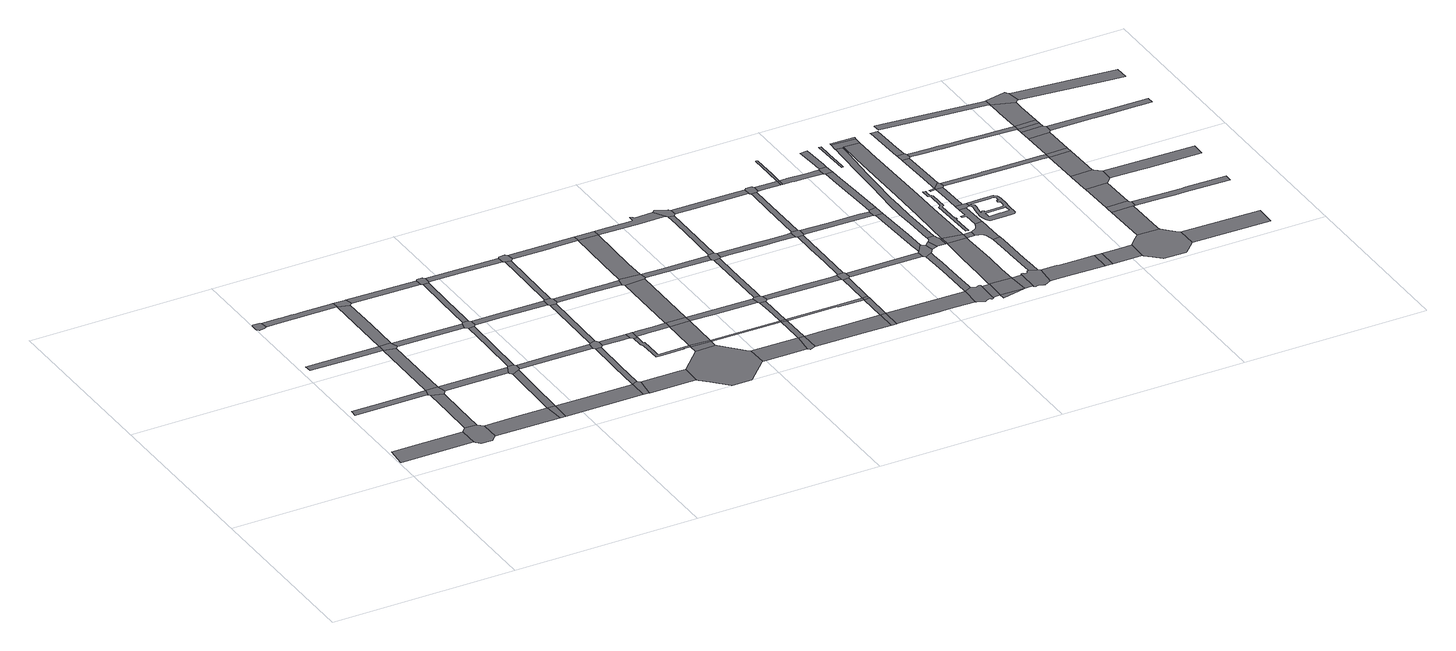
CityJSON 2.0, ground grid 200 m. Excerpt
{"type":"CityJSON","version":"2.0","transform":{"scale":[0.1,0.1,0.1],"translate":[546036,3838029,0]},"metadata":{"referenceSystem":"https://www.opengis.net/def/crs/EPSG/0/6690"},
"CityObjects":{
"road1":{"type":"Road","attributes":{"RoadStructureAttribute.sectionType":"1"},"geometry":[{"type":"MultiSurface","lod":"1","boundaries":[[[0,1,2,3,4,5]]]}]},
"road2":{"type":"Road","attributes":{"RoadStructureAttribute.sectionType":"1"},"geometry":[{"type":"MultiSurface","lod":"1","boundaries":[[[6,7,8,9,10,11]]]}]},
"road3":{"type":"Road","geometry":[{"type":"MultiSurface","lod":"1","boundaries":[[[12,13,14,15,16,17,18,19,20,21,22,23,24]]]}]},
"road4":{"type":"Road","geometry":[{"type":"MultiSurface","lod":"1","boundaries":[[[25,5,4,26,27,28,29,30,31,32]]]}]},
"road5":{"type":"Road","attributes":{"RoadStructureAttribute.sectionType":"1"},"geometry":[{"type":"MultiSurface","lod":"1","boundaries":[[[33,34,35,36,37,38,39]]]}]},
"road6":{"type":"Road","attributes":{"RoadStructureAttribute.sectionType":"1"},"geometry":[{"type":"MultiSurface","lod":"1","boundaries":[[[40,41,42,25,32,43,44]]]}]},
"road7":{"type":"Road","geometry":[{"type":"MultiSurface","lod":"1","boundaries":[[[11,10,40,44,45,46,47]]]}]},
"road8":{"type":"Road","attributes":{"RoadStructureAttribute.sectionType":"1"},"geometry":[{"type":"MultiSurface","lod":"1","boundaries":[[[48,49,50,51,52,22,21,53,54,55,56,57]]]}]},
"road9":{"type":"Road","attributes":{"RoadStructureAttribute.sectionType":"1"},"geometry":[{"type":"MultiSurface","lod":"1","boundaries":[[[38,58,11,47,59,60]]]}]},
"road10":{"type":"Road","attributes":{"RoadStructureAttribute.sectionType":"1"},"geometry":[{"type":"MultiSurface","lod":"1","boundaries":[[[61,31,30,62,63]]]}]},
"road11":{"type":"Road","geometry":[{"type":"MultiSurface","lod":"1","boundaries":[[[64,39,38,60,65,66]]]}]},
"road12":{"type":"Road","attributes":{"RoadStructureAttribute.sectionType":"1"},"geometry":[{"type":"MultiSurface","lod":"1","boundaries":[[[56,67,39,64,68,69]]]}]},
"road13":{"type":"Road","attributes":{"RoadStructureAttribute.sectionType":"1"},"geometry":[{"type":"MultiSurface","lod":"1","boundaries":[[[70,47,46,71,72]]]}]},
"road14":{"type":"Road","geometry":[{"type":"MultiSurface","lod":"1","boundaries":[[[63,62,73,74]]]}]},
"road15":{"type":"Road","geometry":[{"type":"MultiSurface","lod":"1","boundaries":[[[75,57,56,69,76,77,78,79]]]}]},
"road16":{"type":"Road","attributes":{"RoadStructureAttribute.sectionType":"1"},"geometry":[{"type":"MultiSurface","lod":"1","boundaries":[[[80,81,82,63,74]]]}]},
"road17":{"type":"Road","attributes":{"RoadStructureAttribute.sectionType":"1"},"geometry":[{"type":"MultiSurface","lod":"1","boundaries":[[[83,66,65,84,85,86]]]}]},
"road18":{"type":"Road","geometry":[{"type":"MultiSurface","lod":"1","boundaries":[[[87,88,89,72,71,90,91,82,81,92,93,94]]]}]},
"road19":{"type":"Road","attributes":{"RoadStructureAttribute.sectionType":"1"},"geometry":[{"type":"MultiSurface","lod":"1","boundaries":[[[95,96,97,98,88,87]]]}]},
"road20":{"type":"Road","attributes":{"RoadStructureAttribute.sectionType":"1"},"geometry":[{"type":"MultiSurface","lod":"1","boundaries":[[[78,77,99,100,101,102]]]}]},
"road21":{"type":"Road","attributes":{"RoadStructureAttribute.sectionType":"1"},"geometry":[{"type":"MultiSurface","lod":"1","boundaries":[[[103,74,73,104,105]]]}]},
"road22":{"type":"Road","geometry":[{"type":"MultiSurface","lod":"1","boundaries":[[[106,107,108,109,86,85,97,96,110,111,112,113,114]]]}]},
"road23":{"type":"Road","attributes":{"RoadStructureAttribute.sectionType":"1"},"geometry":[{"type":"MultiSurface","lod":"1","boundaries":[[[115,116,117,118,119,120,107,106]]]}]},
"road24":{"type":"Road","attributes":{"RoadStructureAttribute.sectionType":"1"},"geometry":[{"type":"MultiSurface","lod":"1","boundaries":[[[121,94,93,122,123,124]]]}]},
"road25":{"type":"Road","geometry":[{"type":"MultiSurface","lod":"1","boundaries":[[[125,126,102,101,119,118,127,128]]]}]},
"road26":{"type":"Road","geometry":[{"type":"MultiSurface","lod":"1","boundaries":[[[129,105,104,130,131]]]}]},
"road27":{"type":"Road","attributes":{"RoadStructureAttribute.sectionType":"1"},"geometry":[{"type":"MultiSurface","lod":"1","boundaries":[[[132,133,114,113,134,135,136]]]}]},
"road28":{"type":"Road","attributes":{"RoadStructureAttribute.sectionType":"1"},"geometry":[{"type":"MultiSurface","lod":"1","boundaries":[[[137,138,139,140,105,129,141,142]]]}]},
"road29":{"type":"Road","attributes":{"RoadStructureAttribute.sectionType":"1"},"geometry":[{"type":"MultiSurface","lod":"1","boundaries":[[[143,131,130,144,145,146,147]]]}]},
"road30":{"type":"Road","geometry":[{"type":"MultiSurface","lod":"1","boundaries":[[[148,149,150,151,124,123,137,142,152,153,154]]]}]},
"road31":{"type":"Road","attributes":{"RoadStructureAttribute.sectionType":"1"},"geometry":[{"type":"MultiSurface","lod":"1","boundaries":[[[128,127,155,156,157]]]}]},
"road32":{"type":"Road","attributes":{"RoadStructureAttribute.sectionType":"1"},"geometry":[{"type":"MultiSurface","lod":"1","boundaries":[[[158,159,149,148,160]]]}]},
"road33":{"type":"Road","attributes":{"RoadStructureAttribute.sectionType":"1"},"geometry":[{"type":"MultiSurface","lod":"1","boundaries":[[[154,153,161,162,163]]]}]},
"road34":{"type":"Road","geometry":[{"type":"MultiSurface","lod":"1","boundaries":[[[164,136,135,158,160,165,166,167,168,169]]]}]},
"road35":{"type":"Road","geometry":[{"type":"MultiSurface","lod":"1","boundaries":[[[163,162,170,171,172,173]]]}]},
"road36":{"type":"Road","attributes":{"RoadStructureAttribute.sectionType":"1"},"geometry":[{"type":"MultiSurface","lod":"1","boundaries":[[[174,175,164,169,176,177]]]}]},
"road37":{"type":"Road","attributes":{"RoadStructureAttribute.sectionType":"1"},"geometry":[{"type":"MultiSurface","lod":"1","boundaries":[[[178,179,180,181,182,183,171,170,184,185,186,187,188,189,190,191]]]}]},
"road38":{"type":"Road","geometry":[{"type":"MultiSurface","lod":"1","boundaries":[[[192,193,157,156,174,177,194,195,196,197]]]}]},
"road39":{"type":"Road","attributes":{"RoadStructureAttribute.sectionType":"1"},"geometry":[{"type":"MultiSurface","lod":"1","boundaries":[[[198,199,200,201,173,172,202,203,204,205,206,207]]]}]},
"road40":{"type":"Road","geometry":[{"type":"MultiSurface","lod":"1","boundaries":[[[208,209,210,211,212,213,147,146,214,215,216,217,218,219,220,221,222]]]}]},
"road41":{"type":"Road","attributes":{"RoadStructureAttribute.sectionType":"1"},"geometry":[{"type":"MultiSurface","lod":"1","boundaries":[[[223,224,225,226,227,168,167,228,229,230,231,232]]]}]},
"road42":{"type":"Road","attributes":{"function":"3","RoadStructureAttribute.sectionType":"1"},"geometry":[{"type":"MultiSurface","lod":"1","boundaries":[[[190,233,212,211,234,235]]]}]},
"road43":{"type":"Road","geometry":[{"type":"MultiSurface","lod":"1","boundaries":[[[191,190,235,236]]]}]},
"road44":{"type":"Road","attributes":{"function":"3","RoadStructureAttribute.sectionType":"1"},"geometry":[{"type":"MultiSurface","lod":"1","boundaries":[[[237,238,206,239,240,191,236]]]}]},
"road45":{"type":"Road","geometry":[{"type":"MultiSurface","lod":"1","boundaries":[[[241,207,206,238]]]}]},
"road46":{"type":"Road","attributes":{"RoadStructureAttribute.sectionType":"1"},"geometry":[{"type":"MultiSurface","lod":"1","boundaries":[[[242,197,196,243,244,245,246]]]}]},
"road47":{"type":"Road","attributes":{"function":"3","RoadStructureAttribute.sectionType":"1"},"geometry":[{"type":"MultiSurface","lod":"1","boundaries":[[[247,248,249,250,207,241]]]}]},
"road48":{"type":"Road","geometry":[{"type":"MultiSurface","lod":"1","boundaries":[[[251,252,232,231,253,248,247,254,255,256,257]]]}]},
"road49":{"type":"Road","attributes":{"RoadStructureAttribute.sectionType":"1"},"geometry":[{"type":"MultiSurface","lod":"1","boundaries":[[[258,222,221,259,260,261,262]]]}]},
"road50":{"type":"Road","attributes":{"RoadStructureAttribute.sectionType":"1"},"geometry":[{"type":"MultiSurface","lod":"1","boundaries":[[[236,235,263,264]]]}]},
"road51":{"type":"Road","attributes":{"function":"3","RoadStructureAttribute.sectionType":"1"},"geometry":[{"type":"MultiSurface","lod":"1","boundaries":[[[265,266,267,251,257,268,269,270]]]}]},
"road52":{"type":"Road","attributes":{"RoadStructureAttribute.sectionType":"1"},"geometry":[{"type":"MultiSurface","lod":"1","boundaries":[[[241,238,271,272,273,274,275,276]]]}]},
"road53":{"type":"Road","geometry":[{"type":"MultiSurface","lod":"1","boundaries":[[[246,245,265,270,277,278]]]}]},
"road54":{"type":"Road","geometry":[{"type":"MultiSurface","lod":"1","boundaries":[[[262,261,279,280,281]]]}]},
"road55":{"type":"Road","attributes":{"RoadStructureAttribute.sectionType":"1"},"geometry":[{"type":"MultiSurface","lod":"1","boundaries":[[[263,282,283,262,281,284,285,286,287]]]}]},
"road56":{"type":"Road","attributes":{"RoadStructureAttribute.sectionType":"1"},"geometry":[{"type":"MultiSurface","lod":"1","boundaries":[[[288,289,256,255,290,291,292]]]}]},
"road57":{"type":"Road","geometry":[{"type":"MultiSurface","lod":"1","boundaries":[[[264,263,287,293]]]}]},
"road58":{"type":"Road","attributes":{"RoadStructureAttribute.sectionType":"1"},"geometry":[{"type":"MultiSurface","lod":"1","boundaries":[[[294,295,296,264,293,297]]]}]},
"road59":{"type":"Road","geometry":[{"type":"MultiSurface","lod":"1","boundaries":[[[298,299,300,276,275,301,294,297,302,303,304,305]]]}]},
"road60":{"type":"Road","attributes":{"RoadStructureAttribute.sectionType":"1"},"geometry":[{"type":"MultiSurface","lod":"1","boundaries":[[[306,307,308,309,310,298,305]]]}]},
"road61":{"type":"Road","attributes":{"RoadStructureAttribute.sectionType":"1"},"geometry":[{"type":"MultiSurface","lod":"1","boundaries":[[[311,312,313,314,315,316,317,318,319,320,277,270,321,322,323,324,325,326]]]}]},
"road62":{"type":"Road","attributes":{"RoadStructureAttribute.sectionType":"1"},"geometry":[{"type":"MultiSurface","lod":"1","boundaries":[[[327,328,281,280,329,330,331]]]}]},
"road63":{"type":"Road","geometry":[{"type":"MultiSurface","lod":"1","boundaries":[[[332,333,334,335,336,292,291,337,338,310,309,339,340]]]}]},
"road64":{"type":"Road","attributes":{"RoadStructureAttribute.sectionType":"1"},"geometry":[{"type":"MultiSurface","lod":"1","boundaries":[[[341,342,343,293,287,344,345,346,347,348]]]}]},
"road65":{"type":"Road","attributes":{"RoadStructureAttribute.sectionType":"1"},"geometry":[{"type":"MultiSurface","lod":"1","boundaries":[[[349,350,351,352,353,354,355,334,333,356,357,358,359]]]}]},
"road66":{"type":"Road","attributes":{"RoadStructureAttribute.sectionType":"1"},"geometry":[{"type":"MultiSurface","lod":"1","boundaries":[[[360,361,362,304,303,363,364,365]]]}]},
"road67":{"type":"Road","geometry":[{"type":"MultiSurface","lod":"1","boundaries":[[[366,326,325,367,349,359,368,369,370,371,372]]]}]},
"road68":{"type":"Road","geometry":[{"type":"MultiSurface","lod":"1","boundaries":[[[331,330,373,374]]]}]},
"road69":{"type":"Road","attributes":{"RoadStructureAttribute.sectionType":"1"},"geometry":[{"type":"MultiSurface","lod":"1","boundaries":[[[347,331,374,375]]]}]},
"road70":{"type":"Road","attributes":{"RoadStructureAttribute.sectionType":"1"},"geometry":[{"type":"MultiSurface","lod":"1","boundaries":[[[376,377,378,379,340,339,380,381,382,383,384,385]]]}]},
"road71":{"type":"Road","geometry":[{"type":"MultiSurface","lod":"1","boundaries":[[[348,347,375,386]]]}]},
"road72":{"type":"Road","attributes":{"RoadStructureAttribute.sectionType":"1"},"geometry":[{"type":"MultiSurface","lod":"1","boundaries":[[[387,348,386,388]]]}]},
"road73":{"type":"Road","geometry":[{"type":"MultiSurface","lod":"1","boundaries":[[[389,365,364,390,387,388,391,392,393,394,395,396]]]}]},
"road74":{"type":"Road","attributes":{"RoadStructureAttribute.sectionType":"1"},"geometry":[{"type":"MultiSurface","lod":"1","boundaries":[[[397,398,399,370,369,400,401,402]]]}]},
"road75":{"type":"Road","attributes":{"RoadStructureAttribute.sectionType":"1"},"geometry":[{"type":"MultiSurface","lod":"1","boundaries":[[[403,404,405,389,396,406,407]]]}]},
"road76":{"type":"Road","attributes":{"RoadStructureAttribute.sectionType":"1"},"geometry":[{"type":"MultiSurface","lod":"1","boundaries":[[[408,374,373,409,410,411,412,413,414,415]]]}]},
"road77":{"type":"Road","geometry":[{"type":"MultiSurface","lod":"1","boundaries":[[[416,417,385,384,403,407,418,419,420,421]]]}]},
"road78":{"type":"Road","attributes":{"RoadStructureAttribute.sectionType":"1"},"geometry":[{"type":"MultiSurface","lod":"1","boundaries":[[[422,423,424,425,426,427,416,421]]]}]},
"road79":{"type":"Road","attributes":{"RoadStructureAttribute.sectionType":"1"},"geometry":[{"type":"MultiSurface","lod":"1","boundaries":[[[428,393,392,429,430,431,432,433]]]}]},
"road80":{"type":"Road","geometry":[{"type":"MultiSurface","lod":"1","boundaries":[[[434,435,436,402,401,437,438,425,424,439,440,441,442]]]}]},
"road81":{"type":"Road","attributes":{"RoadStructureAttribute.sectionType":"1"},"geometry":[{"type":"MultiSurface","lod":"1","boundaries":[[[443,444,420,419,445,446]]]}]},
"road82":{"type":"Road","geometry":[{"type":"MultiSurface","lod":"1","boundaries":[[[447,448,449,450,451,452,453,454,455,456,457,458,459,460,461,462,463,464,465,415,414,466,467,468,469,470,471,472,473,474,475,476,477,478,479,480,481,482,483,484,485,486,487]]]}]},
"road83":{"type":"Road","attributes":{"RoadStructureAttribute.sectionType":"1"},"geometry":[{"type":"MultiSurface","lod":"1","boundaries":[[[488,489,440,439,490,491,492,493,494]]]}]},
"road84":{"type":"Road","attributes":{"RoadStructureAttribute.sectionType":"1"},"geometry":[{"type":"MultiSurface","lod":"1","boundaries":[[[495,496,497,498,499,500,501,502,503,504,505,506,507,415,465]]]}]},
"road85":{"type":"Road","attributes":{"RoadStructureAttribute.sectionType":"7"},"geometry":[{"type":"MultiSurface","lod":"1","boundaries":[[[508,487,486,509,510]]]}]},
"road86":{"type":"Road","geometry":[{"type":"MultiSurface","lod":"1","boundaries":[[[494,493,511,512]]]}]},
"road87":{"type":"Road","geometry":[{"type":"MultiSurface","lod":"1","boundaries":[[[513,514,515,516,517,518,519,520,521,522,523,433,432,524,504,503,525,526,527]]]}]},
"road88":{"type":"Road","attributes":{"RoadStructureAttribute.sectionType":"1"},"geometry":[{"type":"MultiSurface","lod":"1","boundaries":[[[528,529,530,531,532,533,494,512]]]}]},
"road89":{"type":"Road","attributes":{"function":"1","RoadStructureAttribute.sectionType":"7"},"geometry":[{"type":"MultiSurface","lod":"1","boundaries":[[[509,534,535]]]}]},
"road90":{"type":"Road","geometry":[{"type":"MultiSurface","lod":"1","boundaries":[[[510,509,535,536]]]}]},
"road91":{"type":"Road","attributes":{"RoadStructureAttribute.sectionType":"1"},"geometry":[{"type":"MultiSurface","lod":"1","boundaries":[[[537,538,539,540,541,542,543,523,522]]]}]},
"road92":{"type":"Road","attributes":{"RoadStructureAttribute.sectionType":"1"},"geometry":[{"type":"MultiSurface","lod":"1","boundaries":[[[544,545,546,547,527,526,548,549]]]}]},
"road93":{"type":"Road","attributes":{"RoadStructureAttribute.sectionType":"1"},"geometry":[{"type":"MultiSurface","lod":"1","boundaries":[[[550,551,552,553,554,512,511,555,556,557,558,559]]]}]},
"road94":{"type":"Road","geometry":[{"type":"MultiSurface","lod":"1","boundaries":[[[560,561,446,445,562,563,540,539]]]}]},
"road95":{"type":"Road","geometry":[{"type":"MultiSurface","lod":"1","boundaries":[[[564,565,566,567,568,569,570,571,544,549,572,573,574]]]}]},
"road96":{"type":"Road","attributes":{"function":"1","RoadStructureAttribute.sectionType":"7"},"geometry":[{"type":"MultiSurface","lod":"1","boundaries":[[[575,576,577,578,579,580,510,536,581,582,583,584,585,586]]]}]},
"road97":{"type":"Road","attributes":{"RoadStructureAttribute.sectionType":"7"},"geometry":[{"type":"MultiSurface","lod":"1","boundaries":[[[536,535,587,588,589]]]}]},
"road98":{"type":"Road","attributes":{"RoadStructureAttribute.sectionType":"7"},"geometry":[{"type":"MultiSurface","lod":"1","boundaries":[[[574,573,575,590]]]}]},
"road99":{"type":"Road","attributes":{"RoadStructureAttribute.sectionType":"1"},"geometry":[{"type":"MultiSurface","lod":"1","boundaries":[[[591,592,593,594,595,596,597,561,560]]]}]},
"road100":{"type":"Road","geometry":[{"type":"MultiSurface","lod":"1","boundaries":[[[590,575,586,598,599,600]]]}]},
"road101":{"type":"Road","geometry":[{"type":"MultiSurface","lod":"1","boundaries":[[[601,602,603,604,605,606,607,608,609,610,611,612,613,614,615,616,617,618,589,588,619,620,621,622,623,624,625,626,627,628,629,630,631,632,633,634,635,636,637,638,639]]]}]},
"road102":{"type":"Road","geometry":[{"type":"MultiSurface","lod":"1","boundaries":[[[640,641,642,643,559,558,594,593]]]}]},
"road103":{"type":"Road","attributes":{"RoadStructureAttribute.sectionType":"1"},"geometry":[{"type":"MultiSurface","lod":"1","boundaries":[[[644,645,646,647,648,649,650,641,640]]]}]},
"road104":{"type":"Road","attributes":{"function":"1","RoadStructureAttribute.sectionType":"7"},"geometry":[{"type":"MultiSurface","lod":"1","boundaries":[[[651,652,653,654,655,656,657,658,659,660,661,568,567,662,663,664,665,666,667,668,669,670]]]}]},
"road105":{"type":"Road","attributes":{"RoadStructureAttribute.sectionType":"7"},"geometry":[{"type":"MultiSurface","lod":"1","boundaries":[[[671,672,600,599,673]]]}]},
"road106":{"type":"Road","attributes":{"RoadStructureAttribute.sectionType":"1"},"geometry":[{"type":"MultiSurface","lod":"1","boundaries":[[[674,675,676,677,678,679,680,681,682,683,639,638]]]}]},
"road107":{"type":"Road","geometry":[{"type":"MultiSurface","lod":"1","boundaries":[[[684,685,686,687,688,689]]]}]},
"road108":{"type":"Road","geometry":[{"type":"MultiSurface","lod":"1","boundaries":[[[690,691,692,693,694,695,696,697,698,699,700,701,671,673,702,703,704,705,706,707,708,709,710,681,680]]]}]},
"road109":{"type":"Road","attributes":{"function":"1","RoadStructureAttribute.sectionType":"7"},"geometry":[{"type":"MultiSurface","lod":"1","boundaries":[[[711,712,713,714,715,716,590,600,717,718,719,720,721,722,723,724]]]}]},
"road110":{"type":"Road","geometry":[{"type":"MultiSurface","lod":"1","boundaries":[[[725,726,727,728,729,730,731,732,733,734,735,736,737,738,739,740,741,742]]]}]},
"road111":{"type":"Road","geometry":[{"type":"MultiSurface","lod":"1","boundaries":[[[743,744,745,746,747,748,749,693,692]]]}]},
"road112":{"type":"Road","attributes":{"RoadStructureAttribute.sectionType":"1"},"geometry":[{"type":"MultiSurface","lod":"1","boundaries":[[[750,751,752,637,636,753,754,755,756,757]]]}]},
"road113":{"type":"Road","geometry":[{"type":"MultiSurface","lod":"1","boundaries":[[[758,759,745,744,760,761,762,763]]]}]},
"road114":{"type":"Road","geometry":[{"type":"MultiSurface","lod":"1","boundaries":[[[764,765,766,767]]]}]},
"road115":{"type":"Road","attributes":{"RoadStructureAttribute.sectionType":"1"},"geometry":[{"type":"MultiSurface","lod":"1","boundaries":[[[768,769,767,770,759,758]]]}]},
"road116":{"type":"Road","geometry":[{"type":"MultiSurface","lod":"1","boundaries":[[[771,651,670,711,724,772]]]}]},
"road117":{"type":"Road","geometry":[{"type":"MultiSurface","lod":"1","boundaries":[[[773,771,772,774,775]]]}]},
"road118":{"type":"Road","geometry":[{"type":"MultiSurface","lod":"1","boundaries":[[[776,777,778,764,767,769,779,780,781]]]}]},
"road119":{"type":"Road","attributes":{"RoadStructureAttribute.sectionType":"1"},"geometry":[{"type":"MultiSurface","lod":"1","boundaries":[[[782,783,784,785,786,787,764,778]]]}]},
"road120":{"type":"Road","attributes":{"RoadStructureAttribute.sectionType":"1"},"geometry":[{"type":"MultiSurface","lod":"1","boundaries":[[[788,789,790,763,762,791,792,793,794,795,796,797,798,799,800,801,802,803,804,805,806,807,808,809,810,811,812,813,814,815],[816,817,818,819,820,821,822,823,824,825,826,827],[828,829,830,831,832,833,834,835,836,837,838,839,840,841,842,843,844,845,846,847,848,849,850,851]]]}]},
"road121":{"type":"Road","geometry":[{"type":"MultiSurface","lod":"1","boundaries":[[[852,757,756,853,854,855]]]}]},
"road122":{"type":"Road","geometry":[{"type":"MultiSurface","lod":"1","boundaries":[[[856,857,858,859,860,784,783,861,862,863,864]]]}]},
"road123":{"type":"Road","attributes":{"RoadStructureAttribute.sectionType":"1"},"geometry":[{"type":"MultiSurface","lod":"1","boundaries":[[[865,866,867,859,858,868,869,870]]]}]},
"road124":{"type":"Road","attributes":{"RoadStructureAttribute.sectionType":"1"},"geometry":[{"type":"MultiSurface","lod":"1","boundaries":[[[871,855,854,872,873]]]}]},
"road125":{"type":"Road","attributes":{"RoadStructureAttribute.sectionType":"1"},"geometry":[{"type":"MultiSurface","lod":"1","boundaries":[[[874,875,876,877,878,781,780,879,880,881,882,883,884,885,886]]]}]},
"road126":{"type":"Road","geometry":[{"type":"MultiSurface","lod":"1","boundaries":[[[887,888,889,890,891,873,872,892,893,894,895,896,897,898,899,900,901,902,903,904,905]]]}]},
"road127":{"type":"Road","attributes":{"RoadStructureAttribute.sectionType":"1"},"geometry":[{"type":"MultiSurface","lod":"1","boundaries":[[[906,907,908,909,910,911,912,913,914,915,916,917,864,863,918,919,920,921,922,923,924,925]]]}]},
"road128":{"type":"Road","attributes":{"RoadStructureAttribute.sectionType":"1"},"geometry":[{"type":"MultiSurface","lod":"1","boundaries":[[[926,927,928,929,887,905]]]}]},
"road129":{"type":"Road","attributes":{"RoadStructureAttribute.sectionType":"1"},"geometry":[{"type":"MultiSurface","lod":"1","boundaries":[[[930,931,932,933,934,935,936,937,938,939,940]]]}]},
"road130":{"type":"Road","geometry":[{"type":"MultiSurface","lod":"1","boundaries":[[[941,942,943,944,929,928,945,946,947]]]}]},
"road131":{"type":"Road","attributes":{"RoadStructureAttribute.sectionType":"1"},"geometry":[{"type":"MultiSurface","lod":"1","boundaries":[[[948,949,943,942]]]}]},
"road132":{"type":"Road","geometry":[{"type":"MultiSurface","lod":"1","boundaries":[[[950,951,952,953,954,955,949,948,956,957,958,959]]]}]},
"road133":{"type":"Road","attributes":{"RoadStructureAttribute.sectionType":"1"},"geometry":[{"type":"MultiSurface","lod":"1","boundaries":[[[960,961,885,952,951]]]}]},
"road134":{"type":"Road","geometry":[{"type":"MultiSurface","lod":"1","boundaries":[[[962,886,885,961]]]}]},
"road135":{"type":"Road","attributes":{"RoadStructureAttribute.sectionType":"1"},"geometry":[{"type":"MultiSurface","lod":"1","boundaries":[[[963,964,965,886,962]]]}]},
"road136":{"type":"Road","geometry":[{"type":"MultiSurface","lod":"1","boundaries":[[[966,967,968,964,963,969,970,971]]]}]},
"road137":{"type":"Road","attributes":{"RoadStructureAttribute.sectionType":"1"},"geometry":[{"type":"MultiSurface","lod":"1","boundaries":[[[902,901,972,973]]]}]},
"road138":{"type":"Road","attributes":{"RoadStructureAttribute.sectionType":"1"},"geometry":[{"type":"MultiSurface","lod":"1","boundaries":[[[974,975,968,967]]]}]},
"road139":{"type":"Road","geometry":[{"type":"MultiSurface","lod":"1","boundaries":[[[976,925,924,975,974]]]}]},
"road140":{"type":"Road","attributes":{"RoadStructureAttribute.sectionType":"1"},"geometry":[{"type":"MultiSurface","lod":"1","boundaries":[[[939,977,978,979,925,976,980,981]]]}]},
"road141":{"type":"Road","attributes":{"RoadStructureAttribute.sectionType":"1"},"geometry":[{"type":"MultiSurface","lod":"1","boundaries":[[[982,983,984,985,947,946,986,987,988,989,990]]]}]},
"road142":{"type":"Road","geometry":[{"type":"MultiSurface","lod":"1","boundaries":[[[991,992,940,939,981,993,994,995,996]]]}]},
"road143":{"type":"Road","attributes":{"RoadStructureAttribute.sectionType":"1"},"geometry":[{"type":"MultiSurface","lod":"1","boundaries":[[[997,998,999,959,958,1000,1001,1002,1003,1004,1005,1006]]]}]},
"road144":{"type":"Road","attributes":{"RoadStructureAttribute.sectionType":"1"},"geometry":[{"type":"MultiSurface","lod":"1","boundaries":[[[1007,1008,971,970,1009,1010,1011,1012,1013,1014,1015,1016]]]}]},
"road145":{"type":"Road","attributes":{"RoadStructureAttribute.sectionType":"1"},"geometry":[{"type":"MultiSurface","lod":"1","boundaries":[[[1017,996,995,1018,1019,1020]]]}]}
},
"vertices":[
[404,502,0],[37,504,0],[20,288,0],[29,289,0],[814,283,0],[814,500,0],
[440,1349,0],[72,1351,0],[63,1273,0],[848,1269,0],[855,1269,0],[879,1347,0],
[27,3219,0],[18,3214,0],[10,3208,0],[4,3130,0],[9,3124,0],[31,3102,0],[91,3111,0],[101,3117,0],[112,3125,0],[116,3127,0],[102,3205,0],[100,3207,0],[87,3216,0],
[867,552,0],[830,266,0],[866,225,0],[991,224,0],[1032,264,0],[1049,280,0],[1048,498,0],[994,550,0],
[511,2284,0],[88,2290,0],[92,2212,0],[493,2207,0],[885,2202,0],[885,2201,0],[886,2280,0],
[878,1247,0],[873,896,0],[868,553,0],[999,879,0],[1004,1208,0],
[1025,1239,0],[1034,1252,0],[1008,1347,0],
[535,3199,0],[483,3200,0],[433,3200,0],[342,3202,0],[296,3202,0],[121,3127,0],[208,3126,0],[887,3119,0],[890,3119,0],[886,3195,0],
[883,1858,0],[1010,1745,0],[1012,2172,0],
[1369,497,0],[1759,276,0],[1740,495,0],
[1014,2286,0],[1042,2200,0],[1014,2278,0],
[888,2771,0],[1016,2676,0],[1017,3087,0],
[1362,1345,0],[1728,1247,0],[1769,1343,0],
[1820,276,0],[1823,493,0],
[886,3197,0],[1028,3097,0],[1045,3114,0],[1025,3194,0],[1014,3195,0],
[1836,909,0],[1846,1249,0],[1761,1206,0],
[1487,2271,0],[1045,2200,0],[1770,2190,0],[1787,2267,0],
[1849,1359,0],[1789,1358,0],[1785,1355,0],[1738,1235,0],[1744,1228,0],[1863,1262,0],[1865,1263,0],[1866,1340,0],
[1856,1777,0],[1863,2163,0],[1801,2160,0],[1796,1788,0],
[1063,3114,0],[1419,3109,0],[1796,3104,0],[1791,3181,0],
[2240,490,0],[2669,270,0],[2670,487,0],
[1865,2285,0],[1803,2284,0],[1794,2274,0],[1788,2268,0],[1866,2167,0],[1872,2172,0],[1876,2176,0],[1887,2188,0],[1884,2266,0],
[1866,2350,0],[1867,2523,0],[1870,2710,0],[1873,3087,0],[1814,3086,0],[1809,2703,0],
[2301,1338,0],[2248,1261,0],[2661,1259,0],[2667,1336,0],
[1866,3198,0],[1808,3197,0],[1887,3103,0],[1888,3179,0],
[2730,513,0],[2733,267,0],[2761,487,0],
[2524,2256,0],[2168,2261,0],[2216,2183,0],[2675,2176,0],[2677,2255,0],
[2680,1238,0],[2676,902,0],[2675,835,0],[2671,500,0],[2735,835,0],[2739,1232,0],
[3184,484,0],[2741,267,0],[3186,264,0],[3242,263,0],[3252,483,0],
[2744,1369,0],[2683,1351,0],[2672,1340,0],[2669,1337,0],[2765,1257,0],[2767,1259,0],[2769,1336,0],
[2236,3098,0],[2689,3090,0],[2683,3168,0],
[2695,2158,0],[2689,1773,0],[2754,2149,0],
[2953,1255,0],[3066,1254,0],[3066,1334,0],
[2696,2272,0],[2764,2159,0],[2780,2174,0],[2781,2175,0],[2776,2253,0],[2756,2272,0],
[3093,1226,0],[3134,1227,0],[3134,1253,0],[3134,1333,0],
[2707,3074,0],[2701,2630,0],[2762,2761,0],[2766,3060,0],
[3180,853,0],[3153,854,0],[3153,858,0],[3153,915,0],[3150,1116,0],[3135,1116,0],[3094,1104,0],[3112,1063,0],[3113,823,0],[3181,822,0],[3421,822,0],[3421,832,0],[3496,831,0],[3496,853,0],
[2763,3190,0],[2702,3180,0],[2776,3071,0],[2780,3074,0],[2795,3089,0],[2784,3167,0],
[3323,1332,0],[3317,1332,0],[3175,1333,0],[3148,1333,0],[3176,1254,0],[3302,1252,0],[3322,1252,0],[3324,1252,0],[3500,1249,0],[3500,1331,0],
[3949,493,0],[3726,729,0],[3725,730,0],[3716,739,0],[3495,729,0],[3260,492,0],[3260,245,0],[3340,164,0],[3492,6,0],[3493,5,0],[3711,5,0],[3718,11,0],[3952,243,0],[3968,259,0],[3962,479,0],
[3381,2244,0],[3346,2245,0],[3182,2247,0],[3166,2248,0],[3163,2248,0],[3167,2168,0],[3329,2166,0],[3450,2163,0],[3478,2162,0],[3489,2243,0],
[3495,730,0],[3718,814,0],[3718,824,0],
[3718,844,0],
[3718,849,0],[3720,1255,0],[3498,1099,0],[3496,862,0],
[3721,1334,0],
[3157,3163,0],[3158,3086,0],[3341,3087,0],[3512,3084,0],[3512,3158,0],
[3724,2147,0],[3504,2134,0],[3503,1815,0],[3500,1350,0],
[3506,2257,0],[3505,2243,0],[3485,2155,0],[3737,2159,0],[3741,2163,0],[3733,2241,0],[3724,2241,0],
[4473,476,0],[3992,258,0],[4303,256,0],[4455,255,0],[4482,476,0],
[4480,816,0],[4480,836,0],
[3513,3084,0],[3512,2866,0],[3509,2558,0],[3724,2474,0],[3727,2784,0],[3729,3079,0],
[3757,1254,0],[3970,1250,0],[4287,1244,0],[4458,1242,0],[4459,1241,0],[4449,1319,0],
[3730,3157,0],[3730,3158,0],
[4481,227,0],[4544,254,0],[4543,475,0],
[4480,813,0],[4483,519,0],[4542,593,0],[4541,693,0],[4540,800,0],[4540,807,0],
[4286,2232,0],[3959,2237,0],[3748,2163,0],[4456,2152,0],[4457,2229,0],
[4538,834,0],
[4475,1225,0],[4478,1058,0],[4480,846,0],[4535,1216,0],
[4475,1342,0],[4466,1334,0],[4451,1321,0],[4466,1234,0],[4545,1224,0],[4566,1241,0],[4555,1321,0],[4536,1341,0],
[4536,1433,0],[4536,1640,0],[4537,1883,0],[4537,2132,0],[4477,2130,0],
[4194,3194,0],[4175,3205,0],[4151,3219,0],[4152,3157,0],[4160,3153,0],[4162,3151,0],[4160,3151,0],[4158,3151,0],[4104,3151,0],[3822,3156,0],[3811,3077,0],[4035,3076,0],[4157,3074,0],[4438,3071,0],[4469,3071,0],[4393,3194,0],
[4932,471,0],[4747,473,0],[5073,251,0],[5372,249,0],[5375,469,0],
[4547,2239,0],[4537,2248,0],[4477,2246,0],[4467,2238,0],[4459,2231,0],[4457,2151,0],[4467,2140,0],[4555,2150,0],[4558,2229,0],
[5301,830,0],[5073,831,0],[4539,834,0],[4691,806,0],[5096,803,0],[5096,792,0],[5378,790,0],[5379,829,0],
[4483,3051,0],[4483,2896,0],[4480,2507,0],[4480,2506,0],[4479,2461,0],[4479,2426,0],[4479,2424,0],[4537,2263,0],[4539,2409,0],[4541,2755,0],[4543,3043,0],
[5296,1310,0],[5032,1314,0],[4821,1317,0],[4855,1238,0],[5367,1231,0],[5366,1310,0],
[4424,3226,0],[4477,3060,0],[4558,3059,0],[4564,3066,0],[4563,3145,0],[4555,3153,0],[4545,3163,0],
[5432,248,0],[5435,468,0],
[5439,790,0],
[5322,2216,0],[5104,2220,0],[4975,2223,0],[4778,2225,0],[4642,2149,0],[4850,2145,0],[5053,2142,0],[5198,2140,0],[5366,2138,0],[5364,2216,0],
[5440,829,0],
[5383,1213,0],[5444,1213,0],
[5383,1326,0],[5373,1224,0],[5453,1221,0],[5463,1230,0],[5461,1308,0],[5460,1310,0],[5453,1315,0],[5444,1323,0],
[5227,3137,0],[5026,3139,0],[4794,3142,0],[4769,3064,0],[5367,3057,0],[5366,3134,0],
[5384,2120,0],[5384,1866,0],[5384,1587,0],[5443,1654,0],[5444,2119,0],
[5445,468,0],[5442,248,0],[5479,247,0],[5654,246,0],[5895,245,0],[6000,244,0],[6289,243,0],[6301,459,0],
[5384,2232,0],[5374,2224,0],[5454,2130,0],[5460,2136,0],[5461,2216,0],[5444,2231,0],
[5444,2377,0],[5445,2739,0],[5445,3041,0],[5386,3038,0],[5386,2995,0],[5385,2714,0],
[6249,1302,0],[5507,1229,0],[5695,1228,0],[5925,1226,0],[6260,1224,0],[6252,1302,0],
[5386,3155,0],[5376,3144,0],[5368,3136,0],[5368,3056,0],[5375,3049,0],[5463,3057,0],[5468,3135,0],[5456,3146,0],[5447,3153,0],
[6097,2205,0],[5756,2211,0],[6218,2126,0],[6213,2203,0],
[6482,472,0],[6482,474,0],[6480,479,0],[6477,482,0],[6473,486,0],[6470,487,0],[6463,487,0],[6459,486,0],[6454,482,0],[6451,477,0],[6450,471,0],[6439,472,0],[6435,472,0],[6429,473,0],[6414,479,0],[6403,485,0],[6388,497,0],[6383,492,0],[6379,494,0],[6301,234,0],[6372,200,0],[6377,204,0],[6380,206,0],[6384,200,0],[6406,214,0],[6423,222,0],[6424,222,0],[6435,225,0],[6448,226,0],[6449,222,0],[6449,220,0],[6452,216,0],[6457,211,0],[6464,209,0],[6471,211,0],[6475,214,0],[6479,219,0],[6479,223,0],[6480,225,0],[6480,233,0],[6483,464,0],
[5708,3128,0],[5654,3130,0],[5481,3056,0],[5554,3054,0],[5675,3051,0],[5715,3049,0],[5718,3127,0],
[6378,495,0],[6378,529,0],[6375,667,0],[6371,837,0],[6367,1034,0],[6365,1137,0],[6363,1204,0],[6363,1224,0],[6363,1245,0],[6286,1202,0],[6292,892,0],[6301,476,0],[6301,474,0],
[6560,464,0],[6561,232,0],[6565,464,0],
[5735,3049,0],[5738,3127,0],
[6382,1392,0],[6377,1392,0],[6371,1393,0],[6367,1395,0],[6365,1396,0],[6360,1399,0],[6356,1402,0],[6354,1407,0],[6348,1421,0],[6345,1427,0],[6273,1319,0],[6285,1203,0],[6377,1262,0],[6405,1295,0],[6387,1392,0],
[5739,3267,0],[5738,3550,0],[5738,3553,0],[5725,3550,0],[5713,3548,0],[5715,3300,0],
[6560,169,0],[6827,230,0],
[6813,461,0],
[6335,1650,0],[6323,1901,0],[6312,2111,0],[6234,2107,0],[6269,1415,0],[6269,1409,0],[6272,1338,0],
[6436,1435,0],[6429,1428,0],[6396,1398,0],[6392,1395,0],[6422,1300,0],[6472,1323,0],
[6043,3118,0],[5823,3124,0],[5792,3125,0],[5788,3125,0],[5787,3125,0],[5831,3045,0],[5864,3044,0],[6019,3040,0],[6171,3036,0],[6166,3115,0],
[6306,2240,0],[6229,2225,0],[6219,2124,0],[6233,2108,0],
[6563,1454,0],[6551,1469,0],[6545,1489,0],[6538,1511,0],[6463,1507,0],[6463,1492,0],[6463,1476,0],[6456,1460,0],[6476,1323,0],[6564,1324,0],[6563,1430,0],
[6583,1324,0],[6583,1284,0],[6582,1273,0],[6573,1007,0],[6569,679,0],[6565,481,0],[6813,464,0],[6806,647,0],[6807,884,0],[6797,1272,0],[6796,1319,0],[6794,1319,0],
[6876,229,0],[6921,229,0],[6923,460,0],
[6583,1429,0],
[6287,2600,0],[6274,2892,0],[6267,3022,0],[6189,3017,0],[6197,2881,0],[6208,2663,0],[6220,2398,0],
[6794,1326,0],[6796,1326,0],[6794,1392,0],
[7001,500,0],[6998,492,0],[6991,474,0],[6986,472,0],[6978,468,0],[6969,467,0],[6962,466,0],[6956,467,0],[6955,471,0],[6953,477,0],[6948,481,0],[6944,483,0],[6940,484,0],[6933,482,0],[6928,479,0],[6926,475,0],[6925,474,0],[6923,468,0],[6921,221,0],[6921,220,0],[6923,216,0],[6926,213,0],[6932,210,0],[6937,210,0],[6942,211,0],[6947,214,0],[6950,217,0],[6952,222,0],[6967,219,0],[6982,214,0],[6992,211,0],[7003,205,0],[7015,198,0],[7019,203,0],[7032,193,0],[7110,235,0],[7125,452,0],[7102,474,0],[7021,500,0],
[6261,3133,0],[6184,3129,0],[6182,3128,0],[6168,3115,0],
[6258,3186,0],[6244,3479,0],[6165,3476,0],[6177,3249,0],[6179,3206,0],[6180,3185,0],[6182,3155,0],
[6493,3373,0],[6545,3371,0],[6493,3371,0],[6488,3248,0],[6472,2860,0],[6465,2603,0],[6452,2395,0],[6446,2210,0],[6445,2020,0],[6450,1820,0],[6463,1521,0],[6535,1586,0],[6521,1974,0],[6521,2164,0],[6522,2351,0],[6534,2621,0],[6540,2829,0],[6563,3241,0],[6570,3354,0],[6569,3370,0],
[6886,1397,0],[6799,1392,0],[6887,1327,0],
[7102,480,0],[7101,488,0],[7100,541,0],[7099,564,0],[7095,734,0],[7084,1114,0],[7082,1179,0],[7004,1177,0],[7011,883,0],[7012,858,0],
[6373,3486,0],[6383,3049,0],[6400,3050,0],[6401,3187,0],[6401,3227,0],[6397,3486,0],
[7082,1182,0],[7078,1313,0],[7072,1515,0],[6995,1513,0],[6973,1461,0],[6967,1452,0],[6963,1446,0],[6951,1431,0],[6939,1420,0],[6921,1410,0],[6918,1409,0],[6901,1403,0],[6902,1325,0],[6905,1324,0],[6925,1315,0],[6937,1313,0],[6954,1305,0],[6957,1303,0],[6967,1288,0],[6980,1268,0],[6995,1224,0],
[6584,3374,0],[6584,3126,0],[6585,2774,0],[6587,2332,0],[6589,1914,0],[6584,1629,0],[6794,1399,0],[6794,1413,0],[6781,1949,0],[6775,2259,0],[6759,3143,0],[6755,3321,0],[6755,3329,0],[6756,3366,0],
[6873,2272,0],[6840,2272,0],[6841,2179,0],[6866,2154,0],[6868,1977,0],[6838,1952,0],[6851,1437,0],[6883,1437,0],[6876,1675,0],[6889,1675,0],[6888,1697,0],[6876,1697,0],[6868,1942,0],[6898,1962,0],[6894,2165,0],[6868,2194,0],[6868,2250,0],[6873,2250,0],
[7071,1545,0],[7064,1813,0],[6986,1810,0],[6989,1700,0],[6941,1698,0],[6941,1675,0],[6989,1675,0],
[7497,447,0],[7338,450,0],[7301,451,0],[7182,234,0],[7362,232,0],[7707,225,0],[7707,223,0],[7709,444,0],
[7062,1889,0],[6983,1886,0],[7070,1818,0],[7086,1826,0],[7103,1829,0],[7102,1889,0],
[6972,2277,0],[6913,2272,0],[6913,2250,0],[6973,2254,0],
[7062,1899,0],[7053,2258,0],[6978,2080,0],
[6497,3464,0],[6759,3448,0],
[6498,3486,0],[6761,3477,0],[6761,3483,0],
[7055,2342,0],[7050,2348,0],[7049,2349,0],[7057,2262,0],[7073,2275,0],[7065,2329,0],
[7044,2502,0],[7032,2885,0],[6953,2882,0],[6966,2482,0],[6971,2332,0],[6972,2302,0],
[7404,1891,0],[7342,1890,0],[7262,1890,0],[7123,1813,0],[7125,1809,0],[7125,1795,0],[7117,1747,0],[7117,1744,0],[7108,1676,0],[7103,1620,0],[7107,1584,0],[7109,1569,0],[7121,1534,0],[7129,1522,0],[7143,1502,0],[7157,1494,0],[7316,1496,0],[7403,1498,0],[7411,1499,0],[7412,1500,0],[7420,1502,0],[7438,1523,0],[7439,1652,0],[7439,1668,0],[7439,1696,0],[7439,1813,0],[7439,1843,0],[7428,1864,0],[7177,1631,0],[7288,1633,0],[7382,1635,0],[7402,1643,0],[7402,1640,0],[7403,1577,0],[7393,1574,0],[7325,1573,0],[7323,1573,0],[7298,1573,0],[7179,1571,0],[7178,1591,0],[7156,1748,0],[7163,1791,0],[7163,1816,0],[7154,1838,0],[7135,1852,0],[7266,1852,0],[7323,1852,0],[7387,1853,0],[7396,1842,0],[7401,1834,0],[7401,1801,0],[7401,1792,0],[7381,1791,0],[7375,1754,0],[7401,1755,0],[7401,1704,0],[7389,1679,0],[7374,1673,0],[7285,1671,0],[7188,1669,0],[7194,1681,0],[7167,1700,0],[7146,1672,0],[7155,1742,0],
[7752,443,0],[7784,223,0],[7785,223,0],[7787,442,0],
[7037,2973,0],[7029,2983,0],[7029,2984,0],[6950,2981,0],[6951,2957,0],[7033,2886,0],[7039,2892,0],[7048,2903,0],[7045,2961,0],
[6931,3472,0],[6932,3470,0],[6943,3192,0],[7020,3193,0],[7020,3202,0],[7011,3470,0],
[7967,439,0],[8108,219,0],[8114,437,0],
[8164,2320,0],[7860,2322,0],[7682,2323,0],[7514,2325,0],[7512,2325,0],[7236,2270,0],[7454,2267,0],[7734,2263,0],[8165,2256,0],[8165,2254,0],[8215,2253,0],[8217,2253,0],[8216,2319,0],
[8253,579,0],[8241,567,0],[8238,564,0],[8182,507,0],[8120,443,0],[8114,214,0],[8120,208,0],[8186,147,0],[8264,75,0],[8265,74,0],[8505,65,0],[8510,70,0],[8514,73,0],[8631,186,0],[8648,203,0],[8642,424,0],[8632,433,0],[8626,439,0],[8492,569,0],
[8158,2918,0],[8120,2918,0],[7997,2924,0],[7979,2925,0],[7978,2925,0],[7861,2929,0],[7683,2936,0],[7682,2936,0],[7647,2938,0],[7528,2942,0],[7369,2949,0],[7301,2952,0],[7160,2898,0],[7349,2890,0],[7394,2888,0],[7633,2879,0],[7905,2867,0],[8159,2858,0],[8203,2854,0],[8205,2916,0],
[8492,573,0],[8491,611,0],[8480,1067,0],[8242,1059,0],
[8153,3469,0],[7169,3560,0],[7034,3573,0],[7026,3573,0],[7035,3493,0],[7767,3426,0],[8154,3390,0],[8190,3386,0],[8193,3385,0],[8196,3385,0],[8193,3465,0],
[8484,1167,0],[8477,1174,0],[8240,1167,0],[8240,1136,0],[8486,1067,0],[8501,1066,0],[8506,1146,0],
[8470,1561,0],[8232,1555,0],
[8471,1842,0],[8464,1848,0],[8226,1841,0],[8226,1811,0],[8228,1758,0],[8231,1594,0],[8492,1585,0],[8536,1634,0],[8537,1635,0],[8542,1782,0],
[8454,2170,0],[8453,2257,0],
[8452,2323,0],
[8445,2661,0],[8210,2649,0],[8216,2326,0],
[8450,2784,0],[8443,2792,0],[8207,2787,0],[8450,2665,0],[8469,2685,0],[8468,2766,0],
[9499,190,0],[9506,410,0],
[8441,2859,0],[8206,2854,0],
[8440,2922,0],
[8197,3250,0],[8197,3205,0],[8204,2925,0],[8431,3207,0],[8431,3299,0],
[9093,1133,0],[9047,1134,0],[8785,1140,0],[8513,1145,0],[8784,1060,0],[8935,1056,0],[9045,1054,0],[9530,1046,0],[9532,1125,0],
[8448,3489,0],[8426,3516,0],[8439,3305,0],[8469,3330,0],[8471,3331,0],[8454,3481,0],
[9539,1765,0],[9124,1772,0],[8544,1782,0],[8697,1631,0],[8698,1631,0],[8782,1630,0],[8884,1628,0],[8947,1626,0],[9537,1616,0],[9542,1765,0],
[9050,2760,0],[8949,2761,0],[8949,2681,0],[8950,2681,0],[9153,2679,0],[9154,2679,0],[9440,2677,0],[9442,2677,0],[9580,2676,0],[9577,2755,0],
[8466,3480,0],[9406,3237,0],[9588,3219,0],[9583,3368,0]
]}
